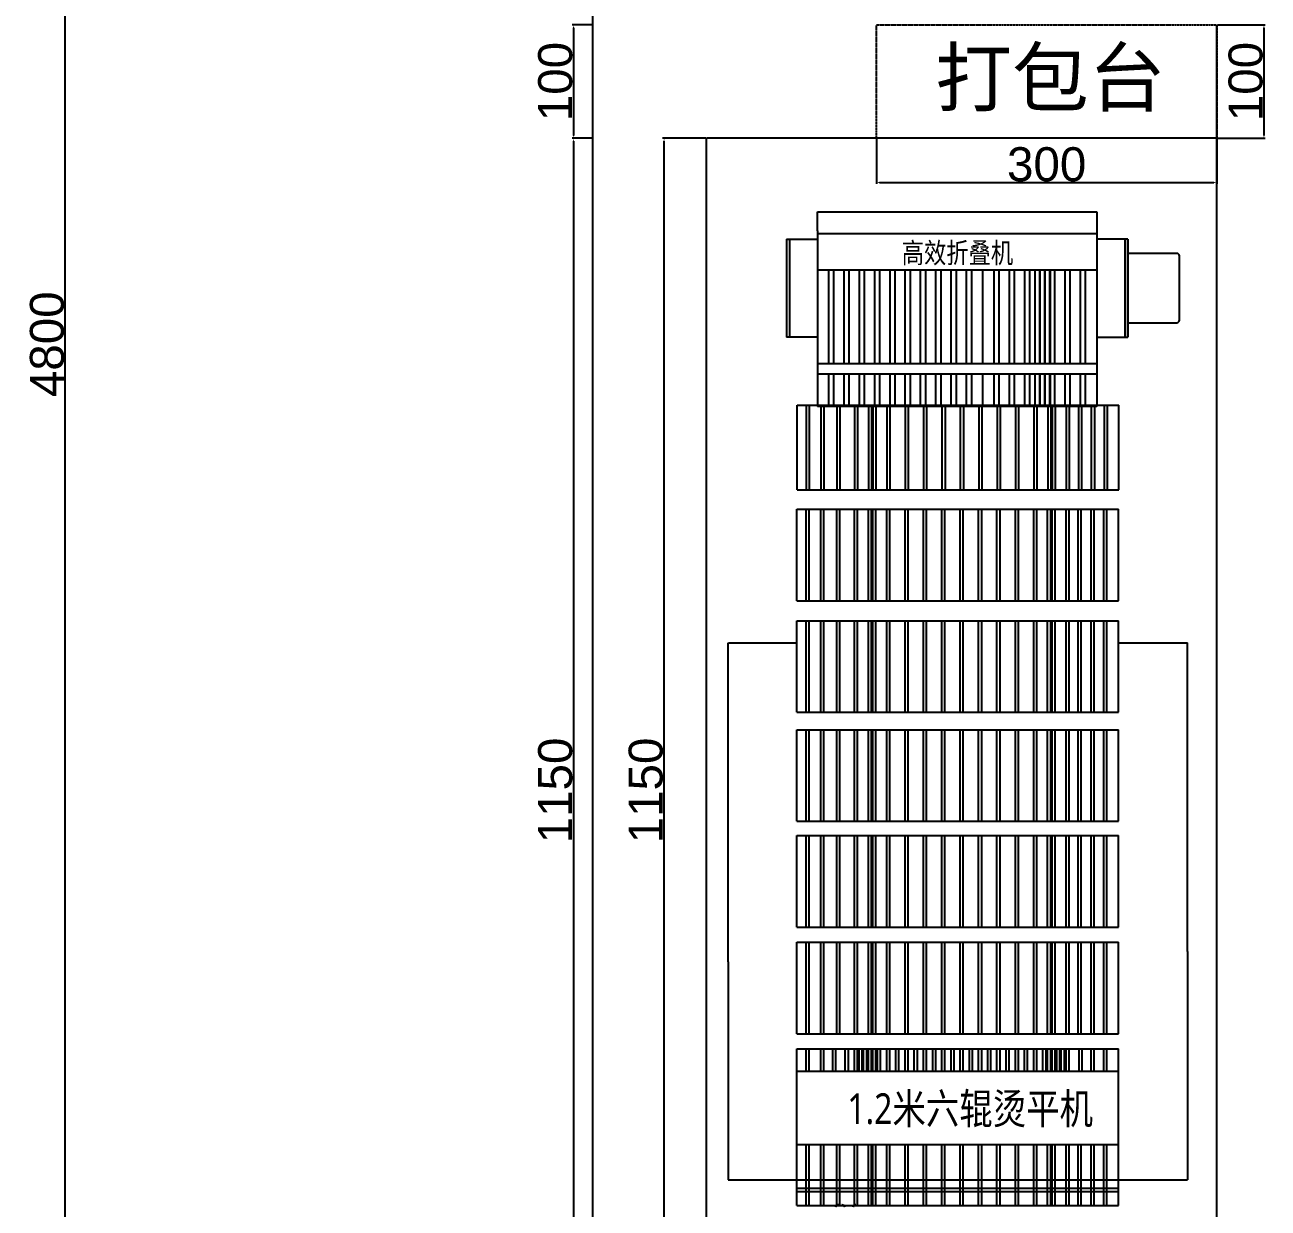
# Model space of a CAD drawing. Header units: millimetres. Extents: x 1761 to 11571, y -2876 to 3504.
# Drawn here: x 1761 to 2857, y -154 to 890 of the extents above; entities that cross this region are included whole.
import ezdxf

# ---------------------------------------------------------------- set-up
doc = ezdxf.new("R2010")
doc.units = ezdxf.units.MM
doc.linetypes.add('DOTE', pattern=[2.42, 2, -0.2, 0.02, -0.2])
for name, color, linetype in [('02', 254, 'Continuous'), ('11', 254, 'Continuous'), ('6-TAGGING 标注', 254, 'Continuous'), ('DOTE', 254, 'DOTE'), ('new', 7, 'Continuous'), ('PUB_TEXT', 254, 'Continuous')]:
    doc.layers.add(name, color=color, linetype=linetype)
doc.styles.get("Standard").update_dxf_attribs({"font": 'arial.ttf', "height": 30})
doc.styles.add('图纸中文说明', font='simplex.shx', dxfattribs={"width": 0.8, "bigfont": 'hztxt.shx'})
doc.dimstyles.new('ISO-25', dxfattribs={"dimtxt": 100, "dimasz": 2.5, "dimexe": 1.25, "dimexo": 0.625, "dimtad": 1, "dimtxsty": 'Standard', "dimcen": 2.5, "dimclrd": 2, "dimclre": 2, "dimclrt": 1, "dimadec": 0, "dimazin": 0, "dimtfac": 1, "dimtmove": 0, "dimatfit": 3, "dimfxl": 0, "dimarcsym": 0})

# ---------------------------------------------------------------- blocks, each defined once
blk = doc.blocks.new('*D8')
at = {"color": 2, "lineweight": -2, "transparency": 16777216}
for p, q in [((2261.1, 3001.5), (1795.3, 3001.5)), ((1796.6, -1782.9), (1796.6, 2999)), ((2254, -1785.4), (1795.3, -1785.4))]:
    blk.add_line(p, q, dxfattribs=at)
at = {"color": 2, "transparency": 16777216}
for points in [[(1796.2, 2999), (1797, 2999), (1796.6, 3001.5)], [(1796.2, -1782.9), (1797, -1782.9), (1796.6, -1785.4)]]:
    blk.add_solid(points, dxfattribs=at)
at = {"layer": 'Defpoints', "color": 0, "transparency": 16777216}
for p in [(1796.6, 3001.5), (2261.8, 3001.5), (2254.6, -1785.4)]:
    blk.add_point(p, dxfattribs=at)
at = {"color": 1, "transparency": 16777216, "insert": (1780.6, 608), "char_height": 30, "attachment_point": 5, "rotation": 90}
blk.add_mtext('4800', dxfattribs=at)
blk = doc.blocks.new('SBJ')
at = {"color": 9}
for p, q in [((173130, 86358), (173130, 86278)), ((175865, 86358), (175865, 86278)), ((175865, 84639), (173130, 84639)), ((172254, 79198), (172254, 81731)), ((176754, 79298), (176754, 81831)), ((172926, 77410), (172926, 78344)), ((176078, 77410), (176078, 78344))]:
    blk.add_line(p, q, dxfattribs=at)
at = {"color": 9, "linetype": 'Continuous', "lineweight": 30, "ltscale": 0.2, "flags": 128}
for points in [[(173310, 76799), (173310, 76801), (173311, 76803), (173312, 76805), (173313, 76807), (173315, 76809), (173317, 76810), (173319, 76812), (173322, 76813), (173324, 76814), (173327, 76815), (173330, 76816), (173334, 76816), (173337, 76816)], [(173367, 76816), (173370, 76816), (173373, 76816), (173376, 76815), (173379, 76814), (173382, 76813), (173385, 76812), (173387, 76810), (173389, 76809), (173391, 76807), (173392, 76805), (173393, 76803), (173393, 76801), (173394, 76799)], [(173479, 76799), (173479, 76801), (173480, 76803), (173481, 76805), (173482, 76807), (173484, 76809), (173486, 76810), (173488, 76812), (173491, 76813), (173493, 76814), (173496, 76815), (173499, 76816), (173503, 76816), (173506, 76816)]]:
    blk.add_lwpolyline(points, dxfattribs=at)
at = {"color": 9, "linetype": 'Continuous', "lineweight": 30, "ltscale": 0.2}
for centre, major_axis, start_param, end_param in [((173337, 76799), (-27.2, 0), -1.570796, 0), ((173367, 76799), (27.2, 0), 0, 1.570796), ((173506, 76799), (-27.2, 0), -1.570796, 0)]:
    blk.add_ellipse(centre, major_axis=major_axis, ratio=0.625304, start_param=start_param, end_param=end_param, dxfattribs=at)
at = {"layer": '02', "color": 9}
for p, q in [((173240, 85057), (173240, 85978)), ((173290, 85057), (173290, 85978)), ((173390, 85057), (173390, 85978)), ((173440, 85057), (173440, 85978)), ((173540, 85057), (173540, 85978)), ((173590, 85057), (173590, 85978)), ((173690, 85057), (173690, 85978)), ((173740, 85057), (173740, 85978)), ((173840, 85057), (173840, 85978)), ((173890, 85057), (173890, 85978)), ((173990, 85057), (173990, 85978)), ((174040, 85057), (174040, 85978)), ((174140, 85057), (174140, 85978)), ((174190, 85057), (174190, 85978)), ((174290, 85057), (174290, 85978)), ((174340, 85057), (174340, 85978)), ((174440, 85057), (174440, 85978)), ((174490, 85057), (174490, 85978)), ((174590, 85057), (174590, 85978)), ((174640, 85057), (174640, 85978)), ((174750, 85057), (174750, 85978)), ((174860, 85057), (174860, 85978)), ((174910, 85057), (174910, 85978)), ((175010, 85057), (175010, 85978)), ((175060, 85057), (175060, 85978)), ((175160, 85057), (175160, 85978)), ((175210, 85057), (175210, 85978)), ((175261, 85057), (175261, 85978)), ((175306, 85057), (175306, 85978)), ((175310, 85057), (175310, 85978)), ((175311, 85057), (175311, 85978)), ((175355, 85057), (175355, 85978)), ((175360, 85057), (175360, 85978)), ((175406, 85057), (175406, 85978)), ((175411, 85057), (175411, 85978)), ((175456, 85057), (175456, 85978)), ((175456, 85057), (175456, 85978)), ((175556, 85057), (175556, 85978)), ((175606, 85057), (175606, 85978)), ((175706, 85057), (175706, 85978)), ((175756, 85057), (175756, 85978)), ((175865, 85057), (173130, 85057)), ((175865, 84956), (173130, 84956)), ((173240, 84638), (173240, 84956)), ((173290, 84638), (173290, 84956)), ((173390, 84638), (173390, 84956)), ((173440, 84638), (173440, 84956)), ((173540, 84638), (173540, 84956)), ((173590, 84638), (173590, 84956)), ((173690, 84638), (173690, 84956)), ((173740, 84638), (173740, 84956)), ((173840, 84638), (173840, 84956)), ((173890, 84638), (173890, 84956)), ((173990, 84638), (173990, 84956)), ((174040, 84638), (174040, 84956)), ((174140, 84638), (174140, 84956)), ((174190, 84638), (174190, 84956)), ((174290, 84638), (174290, 84956)), ((174340, 84638), (174340, 84956)), ((174440, 84638), (174440, 84956)), ((174490, 84638), (174490, 84956)), ((174590, 84638), (174590, 84956)), ((174640, 84638), (174640, 84956)), ((174750, 84638), (174750, 84956)), ((174860, 84638), (174860, 84956)), ((174910, 84638), (174910, 84956)), ((175010, 84638), (175010, 84956)), ((175060, 84638), (175060, 84956)), ((175160, 84638), (175160, 84956)), ((175210, 84638), (175210, 84956)), ((175261, 84638), (175261, 84956)), ((175306, 84638), (175306, 84956)), ((175310, 84638), (175310, 84956)), ((175311, 84638), (175311, 84956)), ((175355, 84638), (175355, 84956)), ((175360, 84638), (175360, 84956)), ((175406, 84638), (175406, 84956)), ((175411, 84638), (175411, 84956)), ((175456, 84638), (175456, 84956)), ((175456, 84638), (175456, 84956)), ((175556, 84638), (175556, 84956)), ((175606, 84638), (175606, 84956)), ((175706, 84638), (175706, 84956)), ((175756, 84638), (175756, 84956)), ((172930, 84651), (176082, 84651)), ((172930, 83821), (172930, 84651)), ((173023, 83821), (173023, 84651)), ((173053, 83821), (173053, 84651)), ((173080, 84651), (175932, 84651)), ((173166, 83821), (173166, 84651)), ((173196, 83821), (173196, 84651)), ((173322, 83821), (173322, 84651)), ((173352, 83821), (173352, 84651)), ((173496, 83821), (173496, 84651)), ((173526, 83821), (173526, 84651)), ((173632, 83821), (173632, 84651)), ((173632, 83821), (173632, 84651)), ((173632, 83821), (173632, 84651)), ((173662, 83821), (173662, 84651)), ((173662, 83821), (173662, 84651)), ((173662, 83821), (173662, 84651)), ((173676, 83821), (173676, 84651)), ((173706, 83821), (173706, 84651)), ((173812, 83821), (173812, 84651)), ((173812, 83821), (173812, 84651)), ((173812, 83821), (173812, 84651)), ((173812, 83821), (173812, 84651)), ((173842, 83821), (173842, 84651)), ((173842, 83821), (173842, 84651)), ((173842, 83821), (173842, 84651)), ((173842, 83821), (173842, 84651)), ((173992, 83821), (173992, 84651)), ((173992, 83821), (173992, 84651)), ((173992, 83821), (173992, 84651)), ((173992, 83821), (173992, 84651)), ((174022, 83821), (174022, 84651)), ((174022, 83821), (174022, 84651)), ((174022, 83821), (174022, 84651)), ((174022, 83821), (174022, 84651)), ((174172, 83821), (174172, 84651)), ((174172, 83821), (174172, 84651)), ((174202, 83821), (174202, 84651)), ((174202, 83821), (174202, 84651)), ((174352, 83821), (174352, 84651)), ((174352, 83821), (174352, 84651)), ((174382, 83821), (174382, 84651)), ((174382, 83821), (174382, 84651)), ((174532, 83821), (174532, 84651)), ((174532, 83821), (174532, 84651)), ((174532, 83821), (174532, 84651)), ((174532, 83821), (174532, 84651)), ((174562, 83821), (174562, 84651)), ((174562, 83821), (174562, 84651)), ((174562, 83821), (174562, 84651)), ((174562, 83821), (174562, 84651)), ((174712, 83821), (174712, 84651)), ((174712, 83821), (174712, 84651)), ((174712, 83821), (174712, 84651)), ((174712, 83821), (174712, 84651)), ((174712, 83821), (174712, 84651)), ((174742, 83821), (174742, 84651)), ((174742, 83821), (174742, 84651)), ((174742, 83821), (174742, 84651)), ((174742, 83821), (174742, 84651)), ((174742, 83821), (174742, 84651)), ((174892, 83821), (174892, 84651)), ((174892, 83821), (174892, 84651)), ((174892, 83821), (174892, 84651)), ((174922, 83821), (174922, 84651)), ((174922, 83821), (174922, 84651)), ((174922, 83821), (174922, 84651)), ((175072, 83821), (175072, 84651)), ((175102, 83821), (175102, 84651)), ((175252, 83821), (175252, 84651)), ((175252, 83821), (175252, 84651)), ((175252, 83821), (175252, 84651)), ((175282, 83821), (175282, 84651)), ((175282, 83821), (175282, 84651)), ((175282, 83821), (175282, 84651)), ((175388, 83821), (175388, 84651)), ((175388, 83821), (175388, 84651)), ((175388, 83821), (175388, 84651)), ((175418, 83821), (175418, 84651)), ((175418, 83821), (175418, 84651)), ((175418, 83821), (175418, 84651)), ((175432, 83821), (175432, 84651)), ((175432, 83821), (175432, 84651)), ((175432, 83821), (175432, 84651)), ((175432, 83821), (175432, 84651)), ((175462, 83821), (175462, 84651)), ((175462, 83821), (175462, 84651)), ((175462, 83821), (175462, 84651)), ((175462, 83821), (175462, 84651)), ((175568, 83821), (175568, 84651)), ((175598, 83821), (175598, 84651)), ((175688, 83821), (175688, 84651)), ((175718, 83821), (175718, 84651)), ((175815, 83821), (175815, 84651)), ((175845, 83821), (175845, 84651)), ((175940, 83821), (175940, 84651)), ((175970, 83821), (175970, 84651)), ((176082, 83821), (176082, 84651)), ((172930, 83821), (176082, 83821)), ((172926, 83632), (176078, 83632)), ((172926, 82735), (172926, 83632)), ((173019, 82735), (173019, 83632)), ((173049, 82735), (173049, 83632)), ((173076, 83632), (175928, 83632)), ((173162, 82735), (173162, 83632)), ((173192, 82735), (173192, 83632)), ((173318, 82735), (173318, 83632)), ((173348, 82735), (173348, 83632)), ((173492, 82735), (173492, 83632)), ((173522, 82735), (173522, 83632)), ((173628, 82735), (173628, 83632)), ((173628, 82735), (173628, 83632)), ((173628, 82735), (173628, 83632)), ((173658, 82735), (173658, 83632)), ((173658, 82735), (173658, 83632)), ((173658, 82735), (173658, 83632)), ((173672, 82735), (173672, 83632)), ((173702, 82735), (173702, 83632)), ((173808, 82735), (173808, 83632)), ((173808, 82735), (173808, 83632)), ((173808, 82735), (173808, 83632)), ((173808, 82735), (173808, 83632)), ((173838, 82735), (173838, 83632)), ((173838, 82735), (173838, 83632)), ((173838, 82735), (173838, 83632)), ((173838, 82735), (173838, 83632)), ((173988, 82735), (173988, 83632)), ((173988, 82735), (173988, 83632)), ((173988, 82735), (173988, 83632)), ((173988, 82735), (173988, 83632)), ((174018, 82735), (174018, 83632)), ((174018, 82735), (174018, 83632)), ((174018, 82735), (174018, 83632)), ((174018, 82735), (174018, 83632)), ((174168, 82735), (174168, 83632)), ((174168, 82735), (174168, 83632)), ((174198, 82735), (174198, 83632)), ((174198, 82735), (174198, 83632)), ((174348, 82735), (174348, 83632)), ((174348, 82735), (174348, 83632)), ((174378, 82735), (174378, 83632)), ((174378, 82735), (174378, 83632)), ((174528, 82735), (174528, 83632)), ((174528, 82735), (174528, 83632)), ((174528, 82735), (174528, 83632)), ((174528, 82735), (174528, 83632)), ((174558, 82735), (174558, 83632)), ((174558, 82735), (174558, 83632)), ((174558, 82735), (174558, 83632)), ((174558, 82735), (174558, 83632)), ((174708, 82735), (174708, 83632)), ((174708, 82735), (174708, 83632)), ((174708, 82735), (174708, 83632)), ((174708, 82735), (174708, 83632)), ((174708, 82735), (174708, 83632)), ((174738, 82735), (174738, 83632)), ((174738, 82735), (174738, 83632)), ((174738, 82735), (174738, 83632)), ((174738, 82735), (174738, 83632)), ((174738, 82735), (174738, 83632)), ((174888, 82735), (174888, 83632)), ((174888, 82735), (174888, 83632)), ((174888, 82735), (174888, 83632)), ((174918, 82735), (174918, 83632)), ((174918, 82735), (174918, 83632)), ((174918, 82735), (174918, 83632)), ((175068, 82735), (175068, 83632)), ((175098, 82735), (175098, 83632)), ((175248, 82735), (175248, 83632)), ((175248, 82735), (175248, 83632)), ((175248, 82735), (175248, 83632)), ((175278, 82735), (175278, 83632)), ((175278, 82735), (175278, 83632)), ((175278, 82735), (175278, 83632)), ((175384, 82735), (175384, 83632)), ((175384, 82735), (175384, 83632)), ((175384, 82735), (175384, 83632)), ((175414, 82735), (175414, 83632)), ((175414, 82735), (175414, 83632)), ((175414, 82735), (175414, 83632)), ((175428, 82735), (175428, 83632)), ((175428, 82735), (175428, 83632)), ((175428, 82735), (175428, 83632)), ((175428, 82735), (175428, 83632)), ((175458, 82735), (175458, 83632)), ((175458, 82735), (175458, 83632)), ((175458, 82735), (175458, 83632)), ((175458, 82735), (175458, 83632)), ((175564, 82735), (175564, 83632)), ((175594, 82735), (175594, 83632)), ((175684, 82735), (175684, 83632)), ((175714, 82735), (175714, 83632)), ((175811, 82735), (175811, 83632)), ((175841, 82735), (175841, 83632)), ((175935, 82735), (175935, 83632)), ((175965, 82735), (175965, 83632)), ((176078, 82735), (176078, 83632)), ((172926, 82735), (176078, 82735)), ((172926, 82538), (176078, 82538)), ((172926, 81642), (172926, 82538)), ((173019, 81642), (173019, 82538)), ((173049, 81642), (173049, 82538)), ((173076, 82538), (175928, 82538)), ((173162, 81642), (173162, 82538)), ((173192, 81642), (173192, 82538)), ((173318, 81642), (173318, 82538)), ((173348, 81642), (173348, 82538)), ((173492, 81642), (173492, 82538)), ((173522, 81642), (173522, 82538)), ((173628, 81642), (173628, 82538)), ((173628, 81642), (173628, 82538)), ((173628, 81642), (173628, 82538)), ((173658, 81642), (173658, 82538)), ((173658, 81642), (173658, 82538)), ((173658, 81642), (173658, 82538)), ((173672, 81642), (173672, 82538)), ((173702, 81642), (173702, 82538)), ((173808, 81642), (173808, 82538)), ((173808, 81642), (173808, 82538)), ((173808, 81642), (173808, 82538)), ((173808, 81642), (173808, 82538)), ((173838, 81642), (173838, 82538)), ((173838, 81642), (173838, 82538)), ((173838, 81642), (173838, 82538)), ((173838, 81642), (173838, 82538)), ((173988, 81642), (173988, 82538)), ((173988, 81642), (173988, 82538)), ((173988, 81642), (173988, 82538)), ((173988, 81642), (173988, 82538)), ((174018, 81642), (174018, 82538)), ((174018, 81642), (174018, 82538)), ((174018, 81642), (174018, 82538)), ((174018, 81642), (174018, 82538)), ((174168, 81642), (174168, 82538)), ((174168, 81642), (174168, 82538)), ((174198, 81642), (174198, 82538)), ((174198, 81642), (174198, 82538)), ((174348, 81642), (174348, 82538)), ((174348, 81642), (174348, 82538)), ((174378, 81642), (174378, 82538)), ((174378, 81642), (174378, 82538)), ((174528, 81642), (174528, 82538)), ((174528, 81642), (174528, 82538)), ((174528, 81642), (174528, 82538)), ((174528, 81642), (174528, 82538)), ((174558, 81642), (174558, 82538)), ((174558, 81642), (174558, 82538)), ((174558, 81642), (174558, 82538)), ((174558, 81642), (174558, 82538)), ((174708, 81642), (174708, 82538)), ((174708, 81642), (174708, 82538)), ((174708, 81642), (174708, 82538)), ((174708, 81642), (174708, 82538)), ((174708, 81642), (174708, 82538)), ((174738, 81642), (174738, 82538)), ((174738, 81642), (174738, 82538)), ((174738, 81642), (174738, 82538)), ((174738, 81642), (174738, 82538)), ((174738, 81642), (174738, 82538)), ((174888, 81642), (174888, 82538)), ((174888, 81642), (174888, 82538)), ((174888, 81642), (174888, 82538)), ((174918, 81642), (174918, 82538)), ((174918, 81642), (174918, 82538)), ((174918, 81642), (174918, 82538)), ((175068, 81642), (175068, 82538)), ((175098, 81642), (175098, 82538)), ((175248, 81642), (175248, 82538)), ((175248, 81642), (175248, 82538)), ((175248, 81642), (175248, 82538)), ((175278, 81642), (175278, 82538)), ((175278, 81642), (175278, 82538)), ((175278, 81642), (175278, 82538)), ((175384, 81642), (175384, 82538)), ((175384, 81642), (175384, 82538)), ((175384, 81642), (175384, 82538)), ((175414, 81642), (175414, 82538)), ((175414, 81642), (175414, 82538)), ((175414, 81642), (175414, 82538)), ((175428, 81642), (175428, 82538)), ((175428, 81642), (175428, 82538)), ((175428, 81642), (175428, 82538)), ((175428, 81642), (175428, 82538)), ((175458, 81642), (175458, 82538)), ((175458, 81642), (175458, 82538)), ((175458, 81642), (175458, 82538)), ((175458, 81642), (175458, 82538)), ((175564, 81642), (175564, 82538)), ((175594, 81642), (175594, 82538)), ((175684, 81642), (175684, 82538)), ((175714, 81642), (175714, 82538)), ((175811, 81642), (175811, 82538)), ((175841, 81642), (175841, 82538)), ((175935, 81642), (175935, 82538)), ((175965, 81642), (175965, 82538)), ((176078, 81642), (176078, 82538)), ((172259, 82324), (172930, 82324)), ((176082, 82324), (176753, 82324)), ((172926, 81642), (176078, 81642)), ((172926, 81471), (176078, 81471)), ((172926, 80575), (172926, 81471)), ((173019, 80575), (173019, 81471)), ((173049, 80575), (173049, 81471)), ((173076, 81471), (175928, 81471)), ((173162, 80575), (173162, 81471)), ((173192, 80575), (173192, 81471)), ((173318, 80575), (173318, 81471)), ((173348, 80575), (173348, 81471)), ((173492, 80575), (173492, 81471)), ((173522, 80575), (173522, 81471)), ((173628, 80575), (173628, 81471)), ((173628, 80575), (173628, 81471)), ((173628, 80575), (173628, 81471)), ((173658, 80575), (173658, 81471)), ((173658, 80575), (173658, 81471)), ((173658, 80575), (173658, 81471)), ((173672, 80575), (173672, 81471)), ((173702, 80575), (173702, 81471)), ((173808, 80575), (173808, 81471)), ((173808, 80575), (173808, 81471)), ((173808, 80575), (173808, 81471)), ((173808, 80575), (173808, 81471)), ((173838, 80575), (173838, 81471)), ((173838, 80575), (173838, 81471)), ((173838, 80575), (173838, 81471)), ((173838, 80575), (173838, 81471)), ((173988, 80575), (173988, 81471)), ((173988, 80575), (173988, 81471)), ((173988, 80575), (173988, 81471)), ((173988, 80575), (173988, 81471)), ((174018, 80575), (174018, 81471)), ((174018, 80575), (174018, 81471)), ((174018, 80575), (174018, 81471)), ((174018, 80575), (174018, 81471)), ((174168, 80575), (174168, 81471)), ((174168, 80575), (174168, 81471)), ((174198, 80575), (174198, 81471)), ((174198, 80575), (174198, 81471)), ((174348, 80575), (174348, 81471)), ((174348, 80575), (174348, 81471)), ((174378, 80575), (174378, 81471)), ((174378, 80575), (174378, 81471)), ((174528, 80575), (174528, 81471)), ((174528, 80575), (174528, 81471)), ((174528, 80575), (174528, 81471)), ((174528, 80575), (174528, 81471)), ((174558, 80575), (174558, 81471)), ((174558, 80575), (174558, 81471)), ((174558, 80575), (174558, 81471)), ((174558, 80575), (174558, 81471)), ((174708, 80575), (174708, 81471)), ((174708, 80575), (174708, 81471)), ((174708, 80575), (174708, 81471)), ((174708, 80575), (174708, 81471)), ((174708, 80575), (174708, 81471)), ((174738, 80575), (174738, 81471)), ((174738, 80575), (174738, 81471)), ((174738, 80575), (174738, 81471)), ((174738, 80575), (174738, 81471)), ((174738, 80575), (174738, 81471)), ((174888, 80575), (174888, 81471)), ((174888, 80575), (174888, 81471)), ((174888, 80575), (174888, 81471)), ((174918, 80575), (174918, 81471)), ((174918, 80575), (174918, 81471)), ((174918, 80575), (174918, 81471)), ((175068, 80575), (175068, 81471)), ((175098, 80575), (175098, 81471)), ((175248, 80575), (175248, 81471)), ((175248, 80575), (175248, 81471)), ((175248, 80575), (175248, 81471)), ((175278, 80575), (175278, 81471)), ((175278, 80575), (175278, 81471)), ((175278, 80575), (175278, 81471)), ((175384, 80575), (175384, 81471)), ((175384, 80575), (175384, 81471)), ((175384, 80575), (175384, 81471)), ((175414, 80575), (175414, 81471)), ((175414, 80575), (175414, 81471)), ((175414, 80575), (175414, 81471)), ((175428, 80575), (175428, 81471)), ((175428, 80575), (175428, 81471)), ((175428, 80575), (175428, 81471)), ((175428, 80575), (175428, 81471)), ((175458, 80575), (175458, 81471)), ((175458, 80575), (175458, 81471)), ((175458, 80575), (175458, 81471)), ((175458, 80575), (175458, 81471)), ((175564, 80575), (175564, 81471)), ((175594, 80575), (175594, 81471)), ((175684, 80575), (175684, 81471)), ((175714, 80575), (175714, 81471)), ((175811, 80575), (175811, 81471)), ((175841, 80575), (175841, 81471)), ((175935, 80575), (175935, 81471)), ((175965, 80575), (175965, 81471)), ((176078, 80575), (176078, 81471)), ((172926, 80575), (176078, 80575)), ((172926, 80434), (176078, 80434)), ((172926, 79537), (172926, 80434)), ((173019, 79537), (173019, 80434)), ((173049, 79537), (173049, 80434)), ((173076, 80434), (175928, 80434)), ((173162, 79537), (173162, 80434)), ((173192, 79537), (173192, 80434)), ((173318, 79537), (173318, 80434)), ((173348, 79537), (173348, 80434)), ((173492, 79537), (173492, 80434)), ((173522, 79537), (173522, 80434)), ((173628, 79537), (173628, 80434)), ((173628, 79537), (173628, 80434)), ((173628, 79537), (173628, 80434)), ((173658, 79537), (173658, 80434)), ((173658, 79537), (173658, 80434)), ((173658, 79537), (173658, 80434)), ((173672, 79537), (173672, 80434)), ((173702, 79537), (173702, 80434)), ((173808, 79537), (173808, 80434)), ((173808, 79537), (173808, 80434)), ((173808, 79537), (173808, 80434)), ((173808, 79537), (173808, 80434)), ((173838, 79537), (173838, 80434)), ((173838, 79537), (173838, 80434)), ((173838, 79537), (173838, 80434)), ((173838, 79537), (173838, 80434)), ((173988, 79537), (173988, 80434)), ((173988, 79537), (173988, 80434)), ((173988, 79537), (173988, 80434)), ((173988, 79537), (173988, 80434)), ((174018, 79537), (174018, 80434)), ((174018, 79537), (174018, 80434)), ((174018, 79537), (174018, 80434)), ((174018, 79537), (174018, 80434)), ((174168, 79537), (174168, 80434)), ((174168, 79537), (174168, 80434)), ((174198, 79537), (174198, 80434)), ((174198, 79537), (174198, 80434)), ((174348, 79537), (174348, 80434)), ((174348, 79537), (174348, 80434)), ((174378, 79537), (174378, 80434)), ((174378, 79537), (174378, 80434)), ((174528, 79537), (174528, 80434)), ((174528, 79537), (174528, 80434)), ((174528, 79537), (174528, 80434)), ((174528, 79537), (174528, 80434)), ((174558, 79537), (174558, 80434)), ((174558, 79537), (174558, 80434)), ((174558, 79537), (174558, 80434)), ((174558, 79537), (174558, 80434)), ((174708, 79537), (174708, 80434)), ((174708, 79537), (174708, 80434)), ((174708, 79537), (174708, 80434)), ((174708, 79537), (174708, 80434)), ((174708, 79537), (174708, 80434)), ((174738, 79537), (174738, 80434)), ((174738, 79537), (174738, 80434)), ((174738, 79537), (174738, 80434)), ((174738, 79537), (174738, 80434)), ((174738, 79537), (174738, 80434)), ((174888, 79537), (174888, 80434)), ((174888, 79537), (174888, 80434)), ((174888, 79537), (174888, 80434)), ((174918, 79537), (174918, 80434)), ((174918, 79537), (174918, 80434)), ((174918, 79537), (174918, 80434)), ((175068, 79537), (175068, 80434)), ((175098, 79537), (175098, 80434)), ((175248, 79537), (175248, 80434)), ((175248, 79537), (175248, 80434)), ((175248, 79537), (175248, 80434)), ((175278, 79537), (175278, 80434)), ((175278, 79537), (175278, 80434)), ((175278, 79537), (175278, 80434)), ((175384, 79537), (175384, 80434)), ((175384, 79537), (175384, 80434)), ((175384, 79537), (175384, 80434)), ((175414, 79537), (175414, 80434)), ((175414, 79537), (175414, 80434)), ((175414, 79537), (175414, 80434)), ((175428, 79537), (175428, 80434)), ((175428, 79537), (175428, 80434)), ((175428, 79537), (175428, 80434)), ((175428, 79537), (175428, 80434)), ((175458, 79537), (175458, 80434)), ((175458, 79537), (175458, 80434)), ((175458, 79537), (175458, 80434)), ((175458, 79537), (175458, 80434)), ((175564, 79537), (175564, 80434)), ((175594, 79537), (175594, 80434)), ((175684, 79537), (175684, 80434)), ((175714, 79537), (175714, 80434)), ((175811, 79537), (175811, 80434)), ((175841, 79537), (175841, 80434)), ((175935, 79537), (175935, 80434)), ((175965, 79537), (175965, 80434)), ((176078, 79537), (176078, 80434)), ((172926, 79537), (176078, 79537)), ((172926, 79389), (176078, 79389)), ((172926, 78492), (172926, 79389)), ((173019, 78492), (173019, 79389)), ((173049, 78492), (173049, 79389)), ((173162, 78492), (173162, 79389)), ((173192, 78492), (173192, 79389)), ((173318, 78492), (173318, 79389)), ((173348, 78492), (173348, 79389)), ((173492, 78492), (173492, 79389)), ((173522, 78492), (173522, 79389)), ((173628, 78492), (173628, 79389)), ((173628, 78492), (173628, 79389)), ((173628, 78492), (173628, 79389)), ((173658, 78492), (173658, 79389)), ((173658, 78492), (173658, 79389)), ((173658, 78492), (173658, 79389)), ((173672, 78492), (173672, 79389)), ((173702, 78492), (173702, 79389)), ((173808, 78492), (173808, 79389)), ((173808, 78492), (173808, 79389)), ((173808, 78492), (173808, 79389)), ((173808, 78492), (173808, 79389)), ((173838, 78492), (173838, 79389)), ((173838, 78492), (173838, 79389)), ((173838, 78492), (173838, 79389)), ((173838, 78492), (173838, 79389)), ((173988, 78492), (173988, 79389)), ((173988, 78492), (173988, 79389)), ((173988, 78492), (173988, 79389)), ((173988, 78492), (173988, 79389)), ((174018, 78492), (174018, 79389)), ((174018, 78492), (174018, 79389)), ((174018, 78492), (174018, 79389)), ((174018, 78492), (174018, 79389)), ((174168, 78492), (174168, 79389)), ((174168, 78492), (174168, 79389)), ((174198, 78492), (174198, 79389)), ((174198, 78492), (174198, 79389)), ((174348, 78492), (174348, 79389)), ((174348, 78492), (174348, 79389)), ((174378, 78492), (174378, 79389)), ((174378, 78492), (174378, 79389)), ((174528, 78492), (174528, 79389)), ((174528, 78492), (174528, 79389)), ((174528, 78492), (174528, 79389)), ((174528, 78492), (174528, 79389)), ((174558, 78492), (174558, 79389)), ((174558, 78492), (174558, 79389)), ((174558, 78492), (174558, 79389)), ((174558, 78492), (174558, 79389)), ((174708, 78492), (174708, 79389)), ((174708, 78492), (174708, 79389)), ((174708, 78492), (174708, 79389)), ((174708, 78492), (174708, 79389)), ((174708, 78492), (174708, 79389)), ((174738, 78492), (174738, 79389)), ((174738, 78492), (174738, 79389)), ((174738, 78492), (174738, 79389)), ((174738, 78492), (174738, 79389)), ((174738, 78492), (174738, 79389)), ((174888, 78492), (174888, 79389)), ((174888, 78492), (174888, 79389)), ((174888, 78492), (174888, 79389)), ((174918, 78492), (174918, 79389)), ((174918, 78492), (174918, 79389)), ((174918, 78492), (174918, 79389)), ((175068, 78492), (175068, 79389)), ((175098, 78492), (175098, 79389)), ((175248, 78492), (175248, 79389)), ((175248, 78492), (175248, 79389)), ((175248, 78492), (175248, 79389)), ((175278, 78492), (175278, 79389)), ((175278, 78492), (175278, 79389)), ((175278, 78492), (175278, 79389)), ((175384, 78492), (175384, 79389)), ((175384, 78492), (175384, 79389)), ((175384, 78492), (175384, 79389)), ((175414, 78492), (175414, 79389)), ((175414, 78492), (175414, 79389)), ((175414, 78492), (175414, 79389)), ((175428, 78492), (175428, 79389)), ((175428, 78492), (175428, 79389)), ((175428, 78492), (175428, 79389)), ((175428, 78492), (175428, 79389)), ((175458, 78492), (175458, 79389)), ((175458, 78492), (175458, 79389)), ((175458, 78492), (175458, 79389)), ((175458, 78492), (175458, 79389)), ((175564, 78492), (175564, 79389)), ((175594, 78492), (175594, 79389)), ((175684, 78492), (175684, 79389)), ((175714, 78492), (175714, 79389)), ((175811, 78492), (175811, 79389)), ((175841, 78492), (175841, 79389)), ((175935, 78492), (175935, 79389)), ((175965, 78492), (175965, 79389)), ((176078, 78492), (176078, 79389)), ((176754, 79298), (176754, 77062)), ((172254, 79198), (172254, 77062)), ((172926, 78492), (176078, 78492)), ((172926, 78344), (176078, 78344)), ((173019, 78128), (173019, 78344)), ((173049, 78128), (173049, 78344)), ((173162, 78128), (173162, 78344)), ((173192, 78128), (173192, 78344)), ((173280, 78128), (173280, 78344)), ((173310, 78128), (173310, 78344)), ((173402, 78128), (173402, 78344)), ((173432, 78128), (173432, 78344)), ((173492, 78128), (173492, 78344)), ((173522, 78128), (173522, 78344)), ((173538, 78128), (173538, 78344)), ((173568, 78128), (173568, 78344)), ((173582, 78128), (173582, 78344)), ((173612, 78128), (173612, 78344)), ((173628, 78128), (173628, 78344)), ((173658, 78128), (173658, 78344)), ((173672, 78128), (173672, 78344)), ((173702, 78128), (173702, 78344)), ((173718, 78128), (173718, 78344)), ((173748, 78128), (173748, 78344)), ((173808, 78128), (173808, 78344)), ((173838, 78128), (173838, 78344)), ((173898, 78128), (173898, 78344)), ((173928, 78128), (173928, 78344)), ((173988, 78128), (173988, 78344)), ((174018, 78128), (174018, 78344)), ((174078, 78128), (174078, 78344)), ((174108, 78128), (174108, 78344)), ((174168, 78128), (174168, 78344)), ((174198, 78128), (174198, 78344)), ((174258, 78128), (174258, 78344)), ((174288, 78128), (174288, 78344)), ((174348, 78128), (174348, 78344)), ((174378, 78128), (174378, 78344)), ((174438, 78128), (174438, 78344)), ((174468, 78128), (174468, 78344)), ((174528, 78128), (174528, 78344)), ((174558, 78128), (174558, 78344)), ((174618, 78128), (174618, 78344)), ((174648, 78128), (174648, 78344)), ((174708, 78128), (174708, 78344)), ((174738, 78128), (174738, 78344)), ((174798, 78128), (174798, 78344)), ((174828, 78128), (174828, 78344)), ((174888, 78128), (174888, 78344)), ((174918, 78128), (174918, 78344)), ((174978, 78128), (174978, 78344)), ((175008, 78128), (175008, 78344)), ((175068, 78128), (175068, 78344)), ((175098, 78128), (175098, 78344)), ((175158, 78128), (175158, 78344)), ((175188, 78128), (175188, 78344)), ((175248, 78128), (175248, 78344)), ((175278, 78128), (175278, 78344)), ((175338, 78128), (175338, 78344)), ((175368, 78128), (175368, 78344)), ((175384, 78128), (175384, 78344)), ((175414, 78128), (175414, 78344)), ((175428, 78128), (175428, 78344)), ((175458, 78128), (175458, 78344)), ((175474, 78128), (175474, 78344)), ((175504, 78128), (175504, 78344)), ((175518, 78128), (175518, 78344)), ((175548, 78128), (175548, 78344)), ((175564, 78128), (175564, 78344)), ((175594, 78128), (175594, 78344)), ((175693, 78128), (175693, 78344)), ((175723, 78128), (175723, 78344)), ((175811, 78128), (175811, 78344)), ((175841, 78128), (175841, 78344)), ((175935, 78128), (175935, 78344)), ((175965, 78128), (175965, 78344)), ((173538, 78128), (173538, 78228)), ((173568, 78128), (173568, 78228)), ((173628, 78128), (173628, 78228)), ((173628, 78128), (173628, 78228)), ((173658, 78128), (173658, 78228)), ((173658, 78128), (173658, 78228)), ((173718, 78128), (173718, 78228)), ((173718, 78128), (173718, 78228)), ((173718, 78128), (173718, 78228)), ((173748, 78128), (173748, 78228)), ((173748, 78128), (173748, 78228)), ((173748, 78128), (173748, 78228)), ((173808, 78128), (173808, 78228)), ((173808, 78128), (173808, 78228)), ((173808, 78128), (173808, 78228)), ((173838, 78128), (173838, 78228)), ((173838, 78128), (173838, 78228)), ((173838, 78128), (173838, 78228)), ((173898, 78128), (173898, 78228)), ((173898, 78128), (173898, 78228)), ((173898, 78128), (173898, 78228)), ((173898, 78128), (173898, 78228)), ((173928, 78128), (173928, 78228)), ((173928, 78128), (173928, 78228)), ((173928, 78128), (173928, 78228)), ((173928, 78128), (173928, 78228)), ((173988, 78128), (173988, 78228)), ((173988, 78128), (173988, 78228)), ((173988, 78128), (173988, 78228)), ((174018, 78128), (174018, 78228)), ((174018, 78128), (174018, 78228)), ((174018, 78128), (174018, 78228)), ((174078, 78128), (174078, 78228)), ((174078, 78128), (174078, 78228)), ((174108, 78128), (174108, 78228)), ((174108, 78128), (174108, 78228)), ((174168, 78128), (174168, 78228)), ((174198, 78128), (174198, 78228)), ((174348, 78128), (174348, 78228)), ((174378, 78128), (174378, 78228)), ((174438, 78128), (174438, 78228)), ((174438, 78128), (174438, 78228)), ((174468, 78128), (174468, 78228)), ((174468, 78128), (174468, 78228)), ((174528, 78128), (174528, 78228)), ((174528, 78128), (174528, 78228)), ((174528, 78128), (174528, 78228)), ((174558, 78128), (174558, 78228)), ((174558, 78128), (174558, 78228)), ((174558, 78128), (174558, 78228)), ((174618, 78128), (174618, 78228)), ((174618, 78128), (174618, 78228)), ((174618, 78128), (174618, 78228)), ((174648, 78128), (174648, 78228)), ((174648, 78128), (174648, 78228)), ((174648, 78128), (174648, 78228)), ((174708, 78128), (174708, 78228)), ((174708, 78128), (174708, 78228)), ((174708, 78128), (174708, 78228)), ((174708, 78128), (174708, 78228)), ((174738, 78128), (174738, 78228)), ((174738, 78128), (174738, 78228)), ((174738, 78128), (174738, 78228)), ((174738, 78128), (174738, 78228)), ((174798, 78128), (174798, 78228)), ((174798, 78128), (174798, 78228)), ((174798, 78128), (174798, 78228)), ((174828, 78128), (174828, 78228)), ((174828, 78128), (174828, 78228)), ((174828, 78128), (174828, 78228)), ((174888, 78128), (174888, 78228)), ((174888, 78128), (174888, 78228)), ((174918, 78128), (174918, 78228)), ((174918, 78128), (174918, 78228)), ((174978, 78128), (174978, 78228)), ((175008, 78128), (175008, 78228)), ((175158, 78128), (175158, 78228)), ((175188, 78128), (175188, 78228)), ((175248, 78128), (175248, 78228)), ((175248, 78128), (175248, 78228)), ((175278, 78128), (175278, 78228)), ((175278, 78128), (175278, 78228)), ((175338, 78128), (175338, 78228)), ((175338, 78128), (175338, 78228)), ((175338, 78128), (175338, 78228)), ((175368, 78128), (175368, 78228)), ((175368, 78128), (175368, 78228)), ((175368, 78128), (175368, 78228)), ((175384, 78128), (175384, 78228)), ((175384, 78128), (175384, 78228)), ((175414, 78128), (175414, 78228)), ((175414, 78128), (175414, 78228)), ((175428, 78128), (175428, 78228)), ((175428, 78128), (175428, 78228)), ((175428, 78128), (175428, 78228)), ((175458, 78128), (175458, 78228)), ((175458, 78128), (175458, 78228)), ((175458, 78128), (175458, 78228)), ((175474, 78128), (175474, 78228)), ((175504, 78128), (175504, 78228)), ((175518, 78128), (175518, 78228)), ((175518, 78128), (175518, 78228)), ((175518, 78128), (175518, 78228)), ((175548, 78128), (175548, 78228)), ((175548, 78128), (175548, 78228)), ((175548, 78128), (175548, 78228)), ((172926, 78128), (176078, 78128)), ((172926, 77410), (176078, 77410)), ((172926, 76810), (172926, 77410)), ((173019, 76810), (173019, 77410)), ((173049, 76810), (173049, 77410)), ((173076, 77410), (175928, 77410)), ((173162, 76810), (173162, 77410)), ((173192, 76810), (173192, 77410)), ((173318, 76810), (173318, 77410)), ((173348, 76810), (173348, 77410)), ((173492, 76810), (173492, 77410)), ((173522, 76810), (173522, 77410)), ((173628, 76810), (173628, 77410)), ((173628, 76810), (173628, 77410)), ((173628, 76810), (173628, 77410)), ((173658, 76810), (173658, 77410)), ((173658, 76810), (173658, 77410)), ((173658, 76810), (173658, 77410)), ((173672, 76810), (173672, 77410)), ((173702, 76810), (173702, 77410)), ((173808, 76810), (173808, 77410)), ((173808, 76810), (173808, 77410)), ((173808, 76810), (173808, 77410)), ((173808, 76810), (173808, 77410)), ((173838, 76810), (173838, 77410)), ((173838, 76810), (173838, 77410)), ((173838, 76810), (173838, 77410)), ((173838, 76810), (173838, 77410)), ((173988, 76810), (173988, 77410)), ((173988, 76810), (173988, 77410)), ((173988, 76810), (173988, 77410)), ((173988, 76810), (173988, 77410)), ((174018, 76810), (174018, 77410)), ((174018, 76810), (174018, 77410)), ((174018, 76810), (174018, 77410)), ((174018, 76810), (174018, 77410)), ((174168, 76810), (174168, 77410)), ((174168, 76810), (174168, 77410)), ((174198, 76810), (174198, 77410)), ((174198, 76810), (174198, 77410)), ((174348, 76810), (174348, 77410)), ((174348, 76810), (174348, 77410)), ((174378, 76810), (174378, 77410)), ((174378, 76810), (174378, 77410)), ((174528, 76810), (174528, 77410)), ((174528, 76810), (174528, 77410)), ((174528, 76810), (174528, 77410)), ((174528, 76810), (174528, 77410)), ((174558, 76810), (174558, 77410)), ((174558, 76810), (174558, 77410)), ((174558, 76810), (174558, 77410)), ((174558, 76810), (174558, 77410)), ((174708, 76810), (174708, 77410)), ((174708, 76810), (174708, 77410)), ((174708, 76810), (174708, 77410)), ((174708, 76810), (174708, 77410)), ((174708, 76810), (174708, 77410)), ((174738, 76810), (174738, 77410)), ((174738, 76810), (174738, 77410)), ((174738, 76810), (174738, 77410)), ((174738, 76810), (174738, 77410)), ((174738, 76810), (174738, 77410)), ((174888, 76810), (174888, 77410)), ((174888, 76810), (174888, 77410)), ((174888, 76810), (174888, 77410)), ((174918, 76810), (174918, 77410)), ((174918, 76810), (174918, 77410)), ((174918, 76810), (174918, 77410)), ((175068, 76810), (175068, 77410)), ((175098, 76810), (175098, 77410)), ((175248, 76810), (175248, 77410)), ((175248, 76810), (175248, 77410)), ((175248, 76810), (175248, 77410)), ((175278, 76810), (175278, 77410)), ((175278, 76810), (175278, 77410)), ((175278, 76810), (175278, 77410)), ((175384, 76810), (175384, 77410)), ((175384, 76810), (175384, 77410)), ((175384, 76810), (175384, 77410)), ((175414, 76810), (175414, 77410)), ((175414, 76810), (175414, 77410)), ((175414, 76810), (175414, 77410)), ((175428, 76810), (175428, 77410)), ((175428, 76810), (175428, 77410)), ((175428, 76810), (175428, 77410)), ((175428, 76810), (175428, 77410)), ((175458, 76810), (175458, 77410)), ((175458, 76810), (175458, 77410)), ((175458, 76810), (175458, 77410)), ((175458, 76810), (175458, 77410)), ((175564, 76810), (175564, 77410)), ((175594, 76810), (175594, 77410)), ((175684, 76810), (175684, 77410)), ((175714, 76810), (175714, 77410)), ((175811, 76810), (175811, 77410)), ((175841, 76810), (175841, 77410)), ((175935, 76810), (175935, 77410)), ((175965, 76810), (175965, 77410)), ((176078, 76810), (176078, 77410)), ((172254, 77062), (176754, 77062)), ((172926, 76979), (176078, 76979)), ((172926, 76949), (176078, 76949)), ((172926, 76810), (176078, 76810))]:
    blk.add_line(p, q, dxfattribs=at)
at = {"layer": '11', "color": 9}
for p, q in [((173130, 86545), (175865, 86545)), ((173130, 86358), (173130, 86545)), ((175865, 86545), (175865, 86358)), ((172825, 86278), (172825, 85318)), ((172825, 86278), (173130, 86278)), ((172855, 86278), (172855, 85318)), ((173130, 86328), (173130, 84638)), ((175865, 86328), (173130, 86328)), ((175865, 86328), (175865, 84638)), ((176170, 86278), (175865, 86278)), ((176140, 86278), (176140, 85318)), ((176170, 86278), (176170, 85318)), ((176170, 85318), (176170, 86278)), ((176649, 86138), (176165, 86138)), ((176675, 85484), (176675, 86112)), ((173130, 85978), (175865, 85978)), ((176165, 85458), (176649, 85458)), ((173130, 85318), (172825, 85318)), ((175865, 85318), (176170, 85318))]:
    blk.add_line(p, q, dxfattribs=at)
for centre, start, end in [((176649, 86112), 0, 90), ((176649, 85484), 270, 0)]:
    blk.add_arc(centre, 26, start, end, dxfattribs=at)
at = {"layer": '6-TAGGING 标注', "color": 9}
for p, q in [((172254, 81731), (172254, 82324)), ((176754, 81831), (176753, 82324))]:
    blk.add_line(p, q, dxfattribs=at)
at = {"color": 255, "attachment_point": 9, "style": '图纸中文说明'}
for s, insert, char_height, width in [('{\\fMicrosoft YaHei Light|b0|i0|c134|p34;高效折叠机}', (175046, 86020), 200, 2428.89), ('{\\fMicrosoft YaHei Light|b0|i0|c134|p34;1.2米六辊烫平机}', (175828, 77576), 300, 3040.96)]:
    blk.add_mtext(s, dxfattribs=dict(at, insert=insert, char_height=char_height, width=width))
blk = doc.blocks.new('*D64')
at = {"color": 2, "lineweight": -2, "transparency": 16777216}
for p, q in [((2361.1, 789.6), (2323.1, 789.6)), ((2324.4, -357.9), (2324.4, 787.1)), ((2361.1, -360.4), (2323.1, -360.4))]:
    blk.add_line(p, q, dxfattribs=at)
at = {"color": 2, "transparency": 16777216}
for points in [[(2324, 787.1), (2324.8, 787.1), (2324.4, 789.6)], [(2324, -357.9), (2324.8, -357.9), (2324.4, -360.4)]]:
    blk.add_solid(points, dxfattribs=at)
at = {"layer": 'Defpoints', "color": 0, "transparency": 16777216}
for p in [(2324.4, 789.6), (2361.7, 789.6), (2361.7, -360.4)]:
    blk.add_point(p, dxfattribs=at)
at = {"color": 1, "transparency": 16777216, "insert": (2308.4, 214.6), "char_height": 30, "attachment_point": 5, "rotation": 90}
blk.add_mtext('1150', dxfattribs=at)
blk = doc.blocks.new('*D71')
at = {"color": 2, "lineweight": -2, "transparency": 16777216}
for p, q in [((2511.7, 789), (2511.7, 749.3)), ((2811.7, 789), (2811.7, 749.3)), ((2514.2, 750.5), (2809.2, 750.5))]:
    blk.add_line(p, q, dxfattribs=at)
at = {"color": 2, "transparency": 16777216}
for points in [[(2514.2, 751), (2514.2, 750.1), (2511.7, 750.5)], [(2809.2, 751), (2809.2, 750.1), (2811.7, 750.5)]]:
    blk.add_solid(points, dxfattribs=at)
at = {"layer": 'Defpoints', "color": 0, "transparency": 16777216}
for p in [(2511.7, 789.6), (2811.7, 789.6), (2811.7, 750.5)]:
    blk.add_point(p, dxfattribs=at)
at = {"color": 1, "transparency": 16777216, "insert": (2661.7, 766.5), "char_height": 30, "attachment_point": 5}
blk.add_mtext('300', dxfattribs=at)
blk = doc.blocks.new('*D72')
at = {"color": 2, "lineweight": -2, "transparency": 16777216}
for p, q in [((2812.4, 889.6), (2854.4, 889.6)), ((2853.2, 887.1), (2853.2, 792.1)), ((2812.4, 789.6), (2854.4, 789.6))]:
    blk.add_line(p, q, dxfattribs=at)
at = {"color": 2, "transparency": 16777216}
for points in [[(2852.8, 887.1), (2853.6, 887.1), (2853.2, 889.6)], [(2852.8, 792.1), (2853.6, 792.1), (2853.2, 789.6)]]:
    blk.add_solid(points, dxfattribs=at)
at = {"layer": 'Defpoints', "color": 0, "transparency": 16777216}
for p in [(2811.7, 889.6), (2811.7, 789.6), (2853.2, 789.6)]:
    blk.add_point(p, dxfattribs=at)
at = {"color": 1, "transparency": 16777216, "insert": (2837.2, 839.6), "char_height": 30, "attachment_point": 5, "rotation": 90}
blk.add_mtext('100', dxfattribs=at)
blk = doc.blocks.new('*D78')
at = {"color": 2, "lineweight": -2, "transparency": 16777216}
for p, q in [((2261.1, 789.6), (2243.3, 789.6)), ((2244.6, 787.1), (2244.6, -357.9)), ((2261.1, -360.4), (2243.3, -360.4))]:
    blk.add_line(p, q, dxfattribs=at)
at = {"color": 2, "transparency": 16777216}
for points in [[(2244.2, 787.1), (2245, 787.1), (2244.6, 789.6)], [(2244.2, -357.9), (2245, -357.9), (2244.6, -360.4)]]:
    blk.add_solid(points, dxfattribs=at)
at = {"layer": 'Defpoints', "color": 0, "transparency": 16777216}
for p in [(2261.7, 789.6), (2244.6, -360.4), (2261.7, -360.4)]:
    blk.add_point(p, dxfattribs=at)
at = {"color": 1, "transparency": 16777216, "insert": (2228.6, 214.6), "char_height": 30, "attachment_point": 5, "rotation": 90}
blk.add_mtext('1150', dxfattribs=at)
blk = doc.blocks.new('*D79')
at = {"color": 2, "lineweight": -2, "transparency": 16777216}
for p, q in [((2261.1, 889.6), (2243.3, 889.6)), ((2244.6, 887.1), (2244.6, 792.1)), ((2261.1, 789.6), (2243.3, 789.6))]:
    blk.add_line(p, q, dxfattribs=at)
at = {"color": 2, "transparency": 16777216}
for points in [[(2244.2, 887.1), (2245, 887.1), (2244.6, 889.6)], [(2244.2, 792.1), (2245, 792.1), (2244.6, 789.6)]]:
    blk.add_solid(points, dxfattribs=at)
at = {"layer": 'Defpoints', "color": 0, "transparency": 16777216}
for p in [(2261.7, 889.6), (2244.6, 789.6), (2261.7, 789.6)]:
    blk.add_point(p, dxfattribs=at)
at = {"color": 1, "transparency": 16777216, "insert": (2228.6, 839.6), "char_height": 30, "attachment_point": 5, "rotation": 90}
blk.add_mtext('100', dxfattribs=at)

msp = doc.modelspace()

# ---------------------------------------------------------------- linework, layer by layer
at = {"color": 255}
for p, q in [((2261.742, -1785.42), (2261.752, 3001.473)), ((2811.745, 789.58), (2811.745, 889.58)), ((2361.745, -360.42), (2361.745, 789.58)), ((2811.745, 789.58), (2361.745, 789.58)), ((2811.745, 789.58), (2511.745, 789.58)), ((2811.745, -360.42), (2811.745, 789.58))]:
    msp.add_line(p, q, dxfattribs=at)
at = {"layer": 'DOTE', "color": 255}
msp.add_lwpolyline([(2511.745, 889.58), (2811.745, 889.58), (2811.745, 789.58), (2511.745, 789.58)], close=True, dxfattribs=at)

# ---------------------------------------------------------------- block references
at = {"layer": 'new', "color": 1, "xscale": 0.09, "yscale": 0.09, "zscale": 0.09}
msp.add_blockref('SBJ', (-13122.008, -7064.273), dxfattribs=at)

# ---------------------------------------------------------------- texts
at = {"layer": 'PUB_TEXT', "color": 255}
msp.add_text('打包台', height=49.621, dxfattribs=at).set_placement((2563.441, 818.308))

# ---------------------------------------------------------------- dimensions: what is measured, and where the dimension line sits
at = {"color": 255}
dim = msp.add_linear_dim(base=(1796.575, 3001.473), p1=(2254.612, -1785.42), p2=(2261.752, 3001.473), angle=90, text='4800', dimstyle='ISO-25', override={"dimtxt": 200}, dxfattribs=at)
dim.commit()
dim.dimension.update_dxf_attribs({"geometry": '*D8', "text_midpoint": (1780.633, 608.026)})
for base, p1, p2, picture, middle in [((2244.582, 789.58), (2261.747, 889.58), (2261.747, 789.58), '*D79', (2228.639, 839.58)), ((2853.182, 789.58), (2811.745, 889.58), (2811.745, 789.58), '*D72', (2837.239, 839.58)), ((2244.582, -360.42), (2261.747, 789.58), (2261.747, -360.42), '*D78', (2228.639, 214.58)), ((2324.38, 789.58), (2361.745, -360.42), (2361.745, 789.58), '*D64', (2308.438, 214.58))]:
    dim = msp.add_linear_dim(base=base, p1=p1, p2=p2, angle=90, dimstyle='ISO-25', dxfattribs=at)
    dim.commit()
    dim.dimension.update_dxf_attribs({"geometry": picture, "text_midpoint": middle})
dim = msp.add_linear_dim(base=(2811.745, 750.548), p1=(2511.745, 789.58), p2=(2811.745, 789.58), dimstyle='ISO-25', dxfattribs=at)
dim.commit()
dim.dimension.update_dxf_attribs({"geometry": '*D71', "text_midpoint": (2661.745, 766.5)})

doc.saveas('drawing.dxf')
